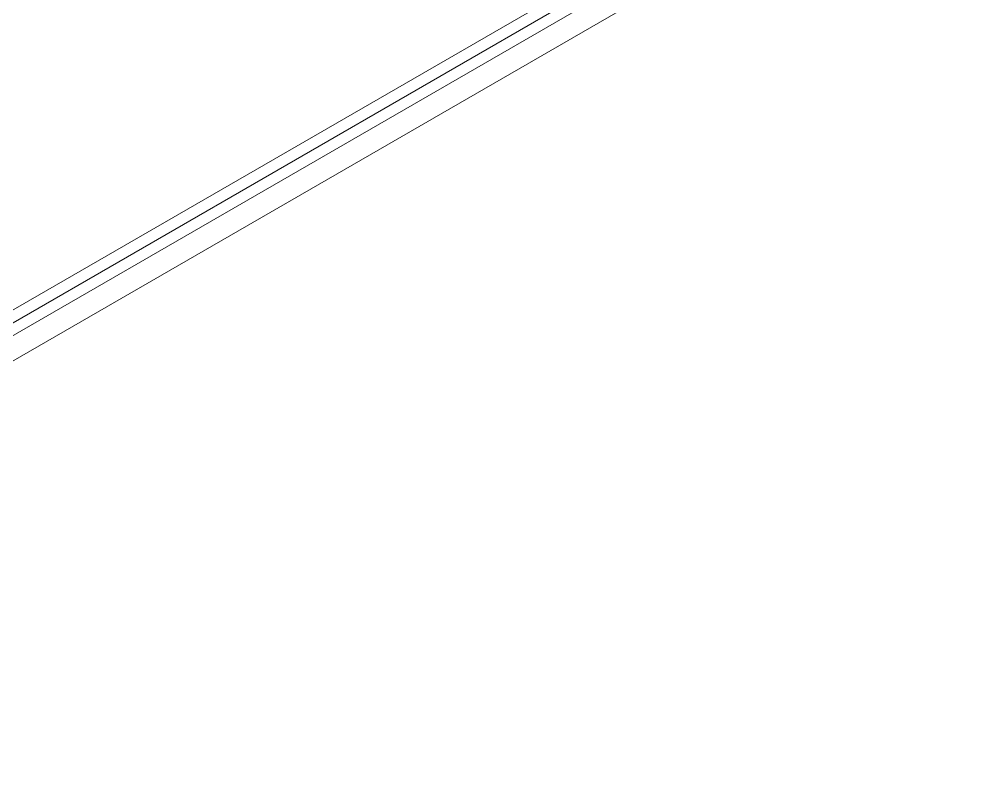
# Model space of a CAD drawing. Header units: inches. Extents: x 2.5 to 18.9, y 2.6 to 12.3.
# Drawn here: x 15.061 to 18.926, y 2.599 to 5.682 of the extents above; entities that cross this region are included whole.
import ezdxf

# ---------------------------------------------------------------- set-up
doc = ezdxf.new("R2010")
doc.units = ezdxf.units.IN
doc.header["$MEASUREMENT"] = 0

# ---------------------------------------------------------------- blocks, each defined once
blk = doc.blocks.new('A$C39963D99')
at = {"color": 0, "linetype": 'Continuous', "lineweight": 0, "extrusion": (3.33067e-16, 0.816497, 0.57735)}
for p, q in [((15.2028, -7.7975), (22.0617, -3.8375)), ((15.2028, -7.8486), (22.0617, -3.8886)), ((22.0617, -3.8886), (15.2028, -7.8486)), ((22.0617, -3.9396), (15.2028, -7.8996)), ((15.2028, -7.8996), (22.0617, -3.9396)), ((22.0617, -4.0417), (15.2028, -8.0017))]:
    blk.add_line(p, q, dxfattribs=at)

msp = doc.modelspace()

# ---------------------------------------------------------------- block references
msp.add_blockref('A$C39963D99', (-3.1356, 10.6011))

doc.saveas('drawing.dxf')
